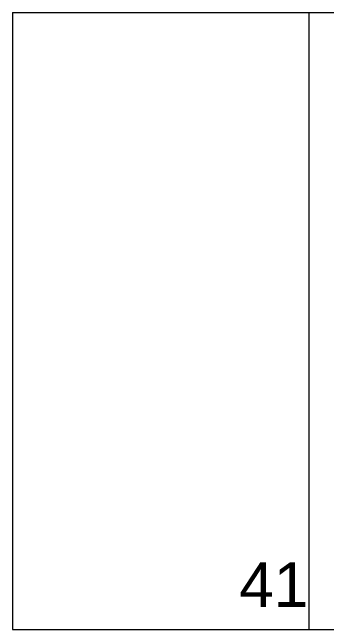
# Model space of a CAD drawing. Header units: inches. Extents: x 13 to 261, y -112 to -47.
# Drawn here: x 68.08 to 70.63, y -71.43 to -66.43 of the extents above; entities that cross this region are included whole.
import ezdxf

# ---------------------------------------------------------------- set-up
doc = ezdxf.new("R2010")
doc.units = ezdxf.units.IN
doc.header["$MEASUREMENT"] = 0
doc.layers.add('CAJONES', color=3, linetype='Continuous', lineweight=20)
doc.layers.add('TEXTOS', color=124, linetype='Continuous', lineweight=30)
doc.styles.add('TEXTOS', font='ARIALUNI.TTF', dxfattribs={"height": 0.36})

msp = doc.modelspace()

# ---------------------------------------------------------------- linework, layer by layer
at = {"layer": 'CAJONES'}
for p, q in [((68.0799, -66.4268), (84.8799, -66.4268)), ((68.0799, -66.4268), (68.0799, -71.4268)), ((70.4799, -66.4268), (70.4799, -71.4268)), ((68.0799, -71.4268), (84.8799, -71.4268))]:
    msp.add_line(p, q, dxfattribs=at)

# ---------------------------------------------------------------- texts
at = {"layer": 'TEXTOS', "style": 'TEXTOS'}
msp.add_text('41', height=0.36, dxfattribs=at).set_placement((69.9171, -71.2424))

doc.saveas('drawing.dxf')
